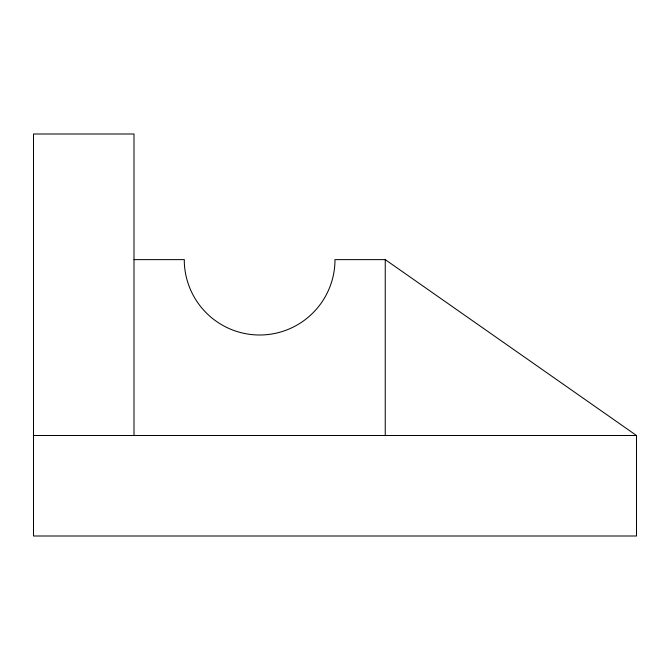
<?xml version="1.0" encoding="UTF-8"?>
<svg xmlns="http://www.w3.org/2000/svg" width="670" height="670" viewBox="0 0 670 670"><rect width="100%" height="100%" fill="white"/><g stroke="black" fill="none" stroke-linecap="round" stroke-linejoin="round"><path stroke-width="1" d="M134 259.625L184.342 259.625L184.284 261.777A75.375 75.375 0 0 0 259.625 335A75.375 75.375 0 0 0 334.966 261.777L334.908 259.625L385.25 259.625L636.5 435.5L636.5 536L33.5 536L33.5 134L134 134L134 435.5M33.5 435.5L636.5 435.5M385.25 259.625L385.25 435.5"/></g></svg>
